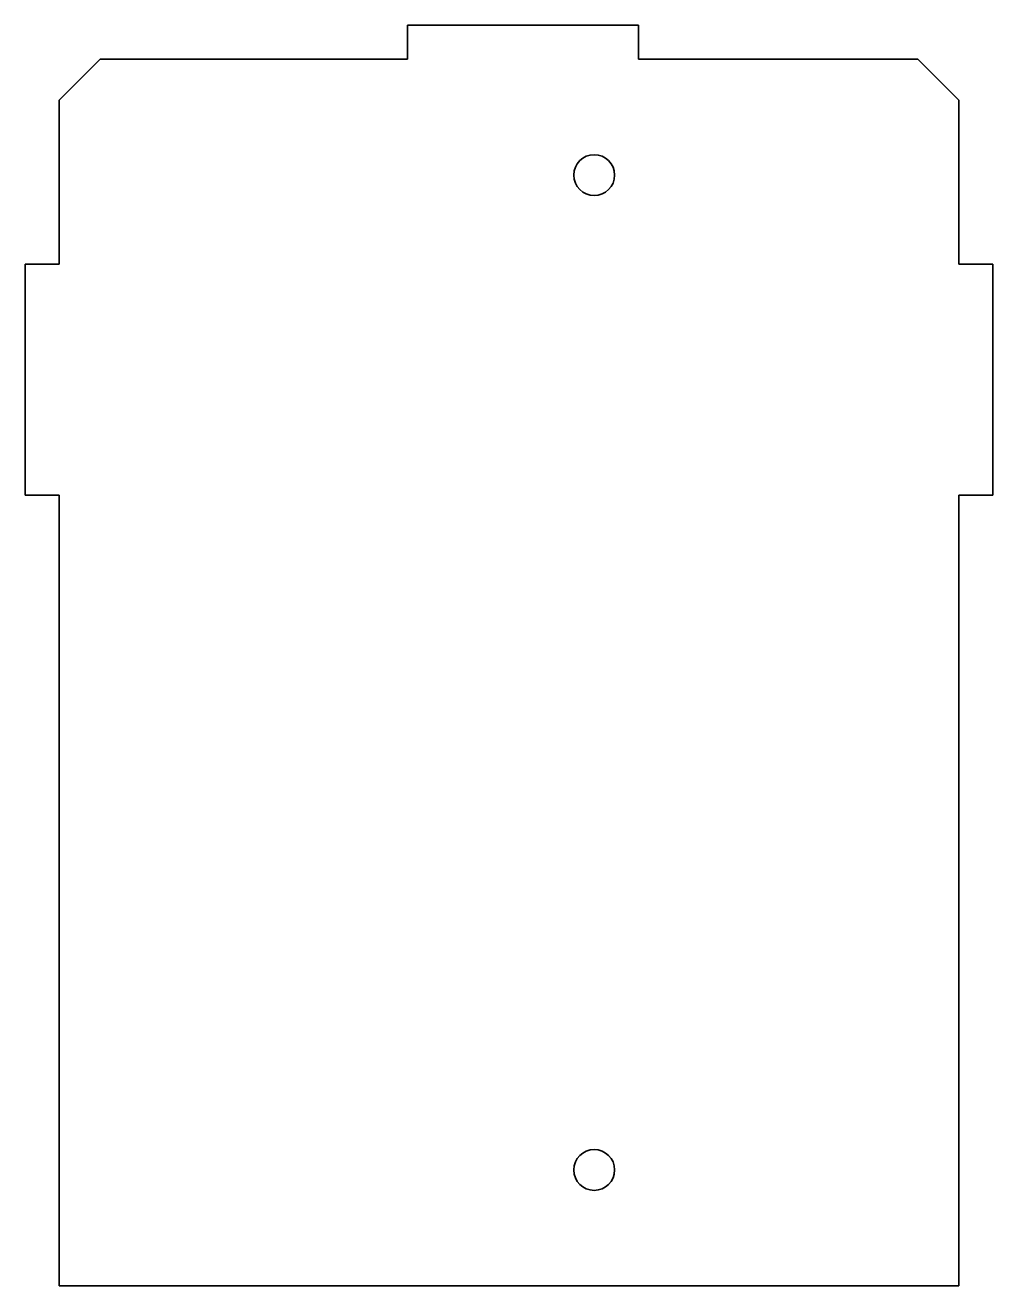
# Model space of a CAD drawing. Header units: millimetres. Extents: x 0 to 142, y 0 to 185.
import ezdxf

# ---------------------------------------------------------------- set-up
doc = ezdxf.new("R2010")
doc.units = ezdxf.units.MM
doc.layers.add('SIMUMAK Visible (ISO)', color=7, linetype='Continuous', lineweight=35)

# ---------------------------------------------------------------- blocks, each defined once
blk = doc.blocks.new('CD-IND-30-INKR-01_Sheet_6_CD-IND-30-INKR-01')
at = {"layer": 'SIMUMAK Visible (ISO)'}
for p, q in [((-14.9, 92.5), (19, 92.5)), ((-14.9, 87.5), (-14.9, 92.5)), ((19, 92.5), (19, 87.5)), ((-66, 81.5), (-60, 87.5)), ((-60, 87.5), (-14.9, 87.5)), ((19, 87.5), (60, 87.5)), ((60, 87.5), (66, 81.5)), ((-66, 57.45), (-66, 81.5)), ((66, 81.5), (66, 57.45)), ((-71, 57.45), (-66, 57.45)), ((-71, 23.55), (-71, 57.45)), ((66, 57.45), (71, 57.45)), ((71, 57.45), (71, 23.55)), ((-66, 23.55), (-71, 23.55)), ((-66, -92.5), (-66, 23.55)), ((71, 23.55), (66, 23.55)), ((66, 23.55), (66, -92.5)), ((66, -92.5), (-66, -92.5))]:
    blk.add_line(p, q, dxfattribs=at)
for centre in [(12.5, 70.5), (12.5, -75.5)]:
    blk.add_circle(centre, 3, dxfattribs=at)

msp = doc.modelspace()

# ---------------------------------------------------------------- block references
msp.add_blockref('CD-IND-30-INKR-01_Sheet_6_CD-IND-30-INKR-01', (71, 92.5))

doc.saveas('drawing.dxf')
